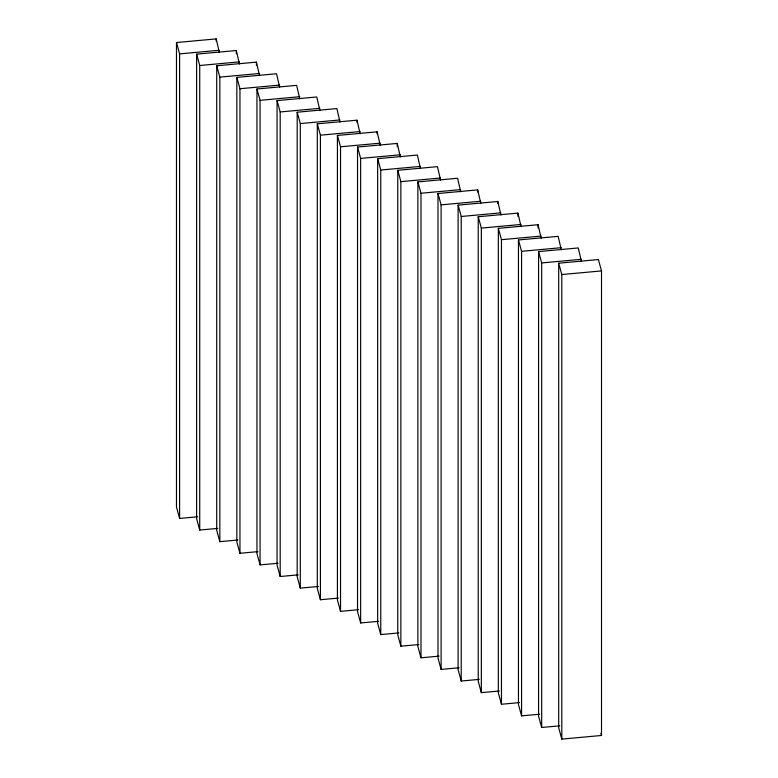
<?xml version="1.0" encoding="UTF-8"?>
<svg xmlns="http://www.w3.org/2000/svg" width="778" height="778" viewBox="0 0 778 778"><rect width="100%" height="100%" fill="white"/><g stroke="black" fill="none" stroke-linecap="round" stroke-linejoin="round"><path stroke-width="1.17" d="M197.651 516.787L179.601 518.44L176.489 507.081L176.489 42.527L216.196 38.9L219.308 52.408M176.489 42.527L179.601 53.886L219.308 50.259M217.772 528.408L199.722 530.051L196.61 518.702L196.61 54.149L236.317 50.512L239.429 64.02M196.61 54.149L199.722 65.498L239.429 61.87M237.883 540.02L219.834 541.663L216.722 530.314L216.722 65.76L256.429 62.123L259.541 75.631M216.722 65.76L219.834 77.11L259.541 73.482M258.004 551.631L239.955 553.284L236.833 541.926L236.833 77.372L276.54 73.745L279.662 87.243M236.833 77.372L239.955 88.731L279.662 85.094M278.116 563.243L260.066 564.896L256.954 553.537L256.954 88.984L296.661 85.356L299.773 98.864M256.954 88.984L260.066 100.343L299.773 96.705M298.237 574.854L280.187 576.508L277.065 565.149L277.065 100.595L316.772 96.968L319.894 110.476M277.065 100.595L280.187 111.954L319.894 108.327M318.348 586.476L300.298 588.119L297.186 576.77L297.186 112.217L336.893 108.58L340.005 122.088M297.186 112.217L300.298 123.566L340.005 119.938M338.459 598.087L320.419 599.731L317.298 588.382L317.298 123.828L357.005 120.191L360.126 133.699M317.298 123.828L320.419 135.178L360.126 131.55M358.58 609.699L340.531 611.352L337.419 599.994L337.419 135.44L377.126 131.813L380.238 145.311M337.419 135.44L340.531 146.799L380.238 143.162M378.691 621.311L360.642 622.964L357.53 611.605L357.53 147.052L397.237 143.424L400.349 156.932M357.53 147.052L360.642 158.411L400.349 154.783M398.813 632.922L380.763 634.576L377.651 623.217L377.651 158.663L417.358 155.036L420.47 168.544M377.651 158.663L380.763 170.022L420.47 166.395M418.924 644.544L400.874 646.187L397.762 634.838L397.762 170.285L437.469 166.648L440.581 180.156M397.762 170.285L400.874 181.634L440.581 178.006M439.045 656.155L420.995 657.809L417.874 646.45L417.874 181.896L457.581 178.269L460.702 191.767M417.874 181.896L420.995 193.255L460.702 189.618M459.156 667.767L441.107 669.42L437.995 658.062L437.995 193.508L477.702 189.881L480.814 203.389M437.995 193.508L441.107 204.867L480.814 201.23M479.277 679.379L461.228 681.032L458.106 669.673L458.106 205.12L497.813 201.492L500.935 215M458.106 205.12L461.228 216.478L500.935 212.851M499.388 690.99L481.339 692.644L478.227 681.295L478.227 216.731L517.934 213.104L521.046 226.612M478.227 216.731L481.339 228.09L521.046 224.463M519.5 702.612L501.46 704.255L498.338 692.906L498.338 228.353L538.045 224.716L541.167 238.224M498.338 228.353L501.46 239.702L541.167 236.074M539.621 714.223L521.571 715.877L518.459 704.518L518.459 239.964L558.166 236.337L561.278 249.835M518.459 239.964L521.571 251.323L561.278 247.686M559.732 725.835L541.683 727.488L538.57 716.13L538.57 251.576L578.278 247.949L581.39 261.457M538.57 251.576L541.683 262.935L581.39 259.298M558.692 263.188L598.399 259.56L601.511 270.919L601.511 735.473L561.804 739.1L558.692 727.741L558.692 263.188L561.804 274.546L561.804 739.1M561.804 274.546L601.511 270.919M600.888 733.197L601.511 735.473M541.683 262.935L541.683 727.488M538.045 224.716L538.045 227.944M521.571 251.323L521.571 715.877M517.934 213.104L517.934 216.333M501.46 239.702L501.46 704.255M497.813 201.492L497.813 203.642M481.339 228.09L481.339 692.644M477.702 189.881L477.702 192.03M461.228 216.478L461.228 681.032M441.107 204.867L441.107 669.42M420.995 193.255L420.995 657.809M400.874 181.634L400.874 646.187M397.237 143.424L397.237 146.653M380.763 170.022L380.763 634.576M377.126 131.813L377.126 133.962M360.642 158.411L360.642 622.964M357.005 120.191L357.005 122.35M340.531 146.799L340.531 611.352M320.419 135.178L320.419 599.731M300.298 123.566L300.298 588.119M280.187 111.954L280.187 576.508M260.066 100.343L260.066 564.896M256.429 62.123L256.429 65.352M239.955 88.731L239.955 553.284M236.317 50.512L236.317 53.74M219.834 77.11L219.834 541.663M216.196 38.9L216.196 41.049M199.722 65.498L199.722 530.051M179.601 53.886L179.601 518.44"/></g></svg>
